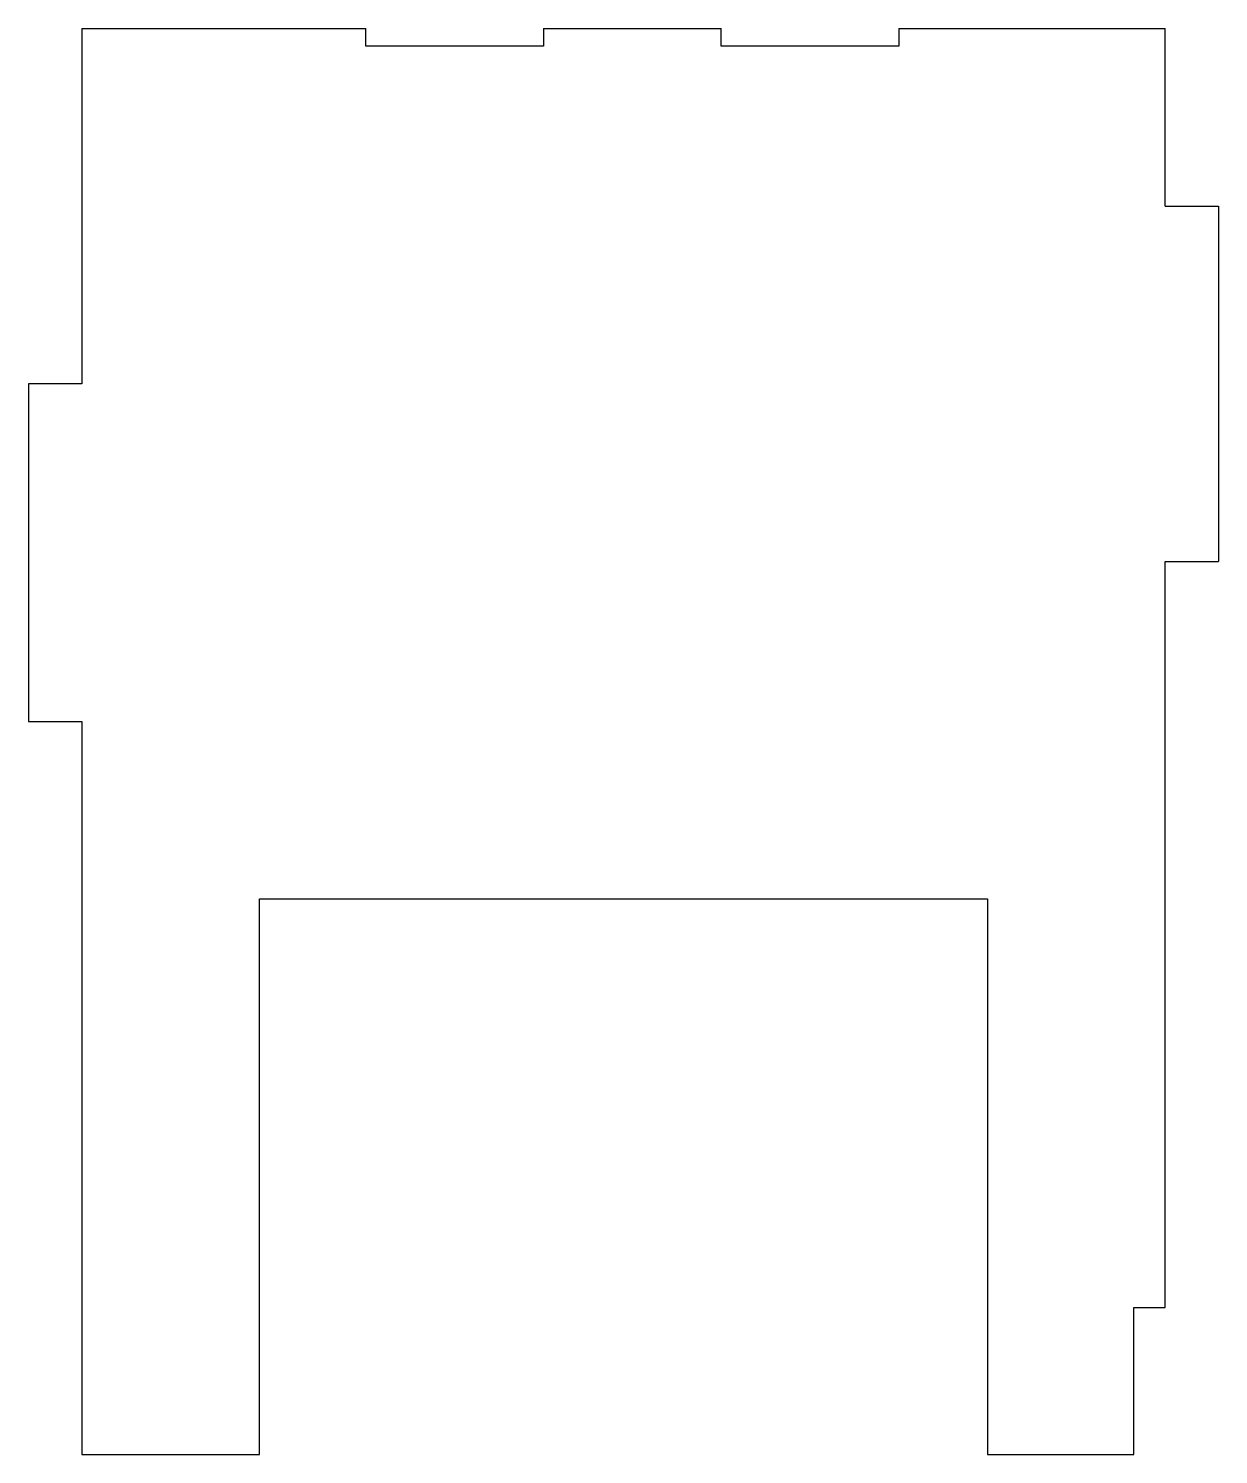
# Model space of a CAD drawing. Header units: millimetres. Extents: x -62.2 to 4.8, y 0 to 80.3.
import ezdxf

# ---------------------------------------------------------------- set-up
doc = ezdxf.new("R2010")
doc.units = ezdxf.units.MM
doc.layers.add('fab_insert', color=7, linetype='Continuous', true_color=0x2d9d39)

msp = doc.modelspace()

# ---------------------------------------------------------------- linework, layer by layer
at = {"layer": 'fab_insert', "color": 1}
for p, q in [((-59.23, 80.27), (-59.23, 60.27)), ((-59.23, 80.27), (-43.23, 80.27)), ((-43.23, 79.27), (-43.23, 80.27)), ((-33.23, 80.27), (-33.23, 79.27)), ((-33.23, 80.27), (-23.23, 80.27)), ((-23.23, 79.27), (-23.23, 80.27)), ((-13.23, 80.27), (1.77, 80.27)), ((-13.23, 80.27), (-13.23, 79.27)), ((1.77, 70.27), (1.77, 80.27)), ((-33.23, 79.27), (-43.23, 79.27)), ((-13.23, 79.27), (-23.23, 79.27)), ((1.77, 70.27), (4.77, 70.27)), ((4.77, 70.27), (4.77, 50.27)), ((-62.23, 60.27), (-62.23, 41.27)), ((-59.23, 60.27), (-62.23, 60.27)), ((1.77, 8.27), (1.77, 50.27)), ((1.77, 50.27), (4.77, 50.27)), ((-62.23, 41.27), (-59.23, 41.27)), ((-59.23, 41.27), (-59.23, 0)), ((-49.23, 0), (-49.23, 31.27)), ((-49.23, 31.27), (-8.23, 31.27)), ((-8.23, 31.27), (-8.23, 0)), ((0, 0), (0, 8.27)), ((0, 8.27), (1.77, 8.27)), ((-59.23, 0), (-49.23, 0)), ((-8.23, 0), (0, 0))]:
    msp.add_line(p, q, dxfattribs=at)

doc.saveas('drawing.dxf')
